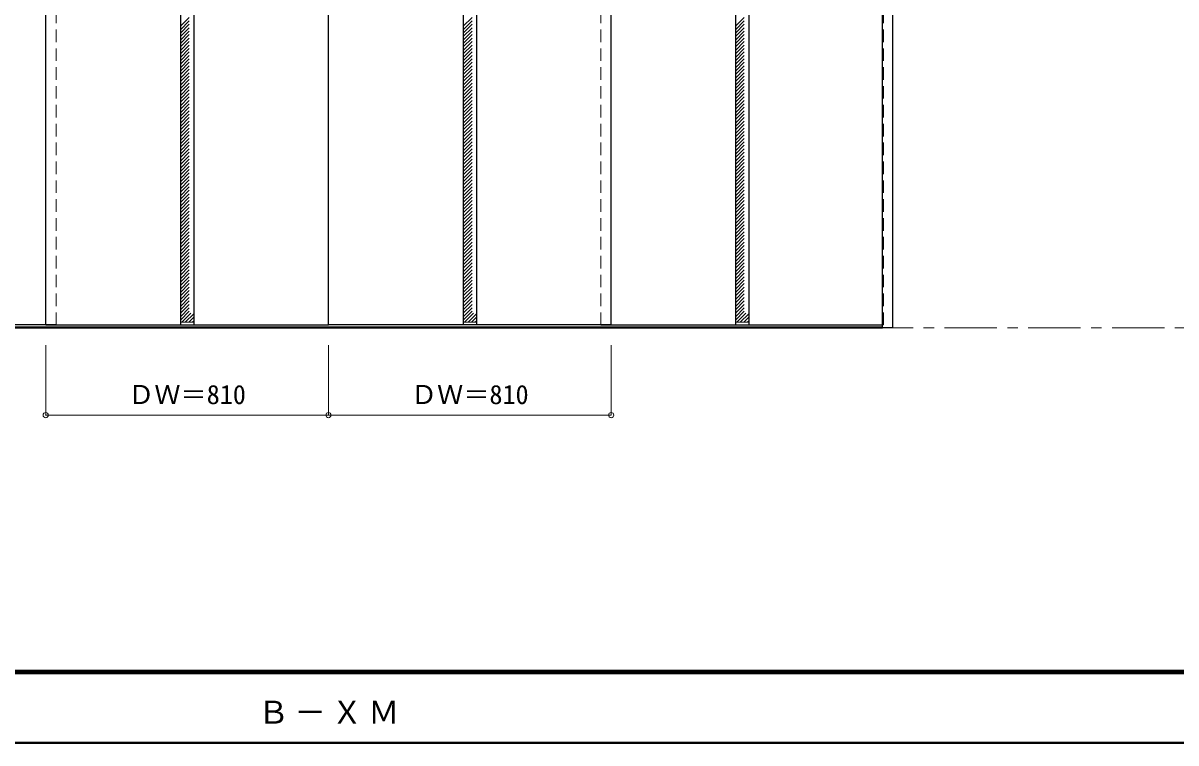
# Model space of a CAD drawing. Units: millimetres, scale not verified. Extents: x -6000 to 5700, y -4307 to 4260.
# Drawn here: x -3570 to -267, y -16 to 2045 of the extents above; entities that cross this region are included whole.
import ezdxf
from ezdxf.enums import TextEntityAlignment as Align

# ---------------------------------------------------------------- set-up
doc = ezdxf.new("R2010")
doc.units = ezdxf.units.MM
doc.header["$LTSCALE"] = 30
doc.header["$PDMODE"] = 32
doc.header["$PDSIZE"] = 15
doc.linetypes.add('CHAIN1', pattern=[8, 5, -1, 1, -1])
doc.linetypes.add('DASHED1', pattern=[1.8, 1.2, -0.6])
for name, color, linetype, lineweight in [('0-1_通り芯', 7, 'CHAIN1', 18), ('0-2_扉', 3, 'Continuous', 25), ('0-4_枠', 3, 'Continuous', 25), ('0-A_文字', 7, 'Continuous', 18), ('0-B_寸法', 7, 'Continuous', 9), ('0-C_ハッチ', 4, 'DASHED1', 9), ('F-1_枠', 6, 'Continuous', 40)]:
    doc.layers.add(name, color=color, linetype=linetype, lineweight=lineweight)
doc.styles.add('ＭＳ ゴシック', font='')
doc.styles.get('ＭＳ ゴシック').set_extended_font_data('MS Gothic')

msp = doc.modelspace()

# ---------------------------------------------------------------- linework, layer by layer
at = {"layer": '0-1_通り芯'}
msp.add_line((-5490, 1173), (5690, 1173), dxfattribs=at)
at = {"layer": '0-2_扉'}
for p, q in [((-3505, 1181), (-3505, 3529)), ((-3119, 3529), (-3119, 1181)), ((-3081, 3529), (-3081, 1181)), ((-2695, 1181), (-2695, 3529)), ((-2309, 3529), (-2309, 1181)), ((-2271, 3529), (-2271, 1181)), ((-1885, 1181), (-1885, 3529)), ((-1529, 3529), (-1529, 1181)), ((-1491, 3529), (-1491, 1181)), ((-3475, 1181), (-4282, 1181)), ((-3505, 1181), (-2695, 1181)), ((-3505, 1173), (-3475, 1173)), ((-1885, 1181), (-2695, 1181)), ((-1915, 1181), (-1108, 1181)), ((-1915, 1173), (-1885, 1173))]:
    msp.add_line(p, q, dxfattribs=at)
at = {"layer": '0-2_扉', "color": 4, "linetype": 'DASHED1', "lineweight": 9}
for q in [(-1105, 3529), (-1108, 1181)]:
    msp.add_line((-1105, 1181), q, dxfattribs=at)
at = {"layer": '0-2_扉', "color": 7, "lineweight": 18}
for p, q in [((-3119, 1189), (-3081, 1189)), ((-2309, 1189), (-2271, 1189)), ((-1529, 1189), (-1491, 1189))]:
    msp.add_line(p, q, dxfattribs=at)
at = {"layer": '0-4_枠'}
for p, q in [((-1108, 1173), (-1108, 3573)), ((-1078, 1173), (-1078, 3573)), ((-4282, 1176), (-1108, 1176)), ((-4282, 1173), (-1108, 1173)), ((-1078, 1173), (-1108, 1173))]:
    msp.add_line(p, q, dxfattribs=at)
at = {"layer": '0-B_寸法', "color": 4}
for p, q in [((-3505, 923), (-3505, 1123)), ((-2695, 923), (-2695, 1123)), ((-1885, 923), (-1885, 1123)), ((-3505, 923), (-1885, 923))]:
    msp.add_line(p, q, dxfattribs=at)
at = {"layer": '0-B_寸法'}
for p in [(-3505, 923), (-2695, 923), (-1885, 923)]:
    msp.add_point(p, dxfattribs=at)
at = {"layer": '0-C_ハッチ'}
for p, q in [((-3475, 1181), (-3475, 3529)), ((-1915, 1181), (-1915, 3529)), ((-3119, 2036.27), (-3081, 2074.27)), ((-3119, 2026.38), (-3081, 2064.38)), ((-3119, 2016.48), (-3081, 2054.48)), ((-2309, 2036.27), (-2271, 2074.27)), ((-2309, 2026.38), (-2271, 2064.38)), ((-2309, 2016.48), (-2271, 2054.48)), ((-1529, 2036.27), (-1491, 2074.27)), ((-1529, 2026.38), (-1491, 2064.38)), ((-1529, 2016.48), (-1491, 2054.48)), ((-3119, 2006.58), (-3081, 2044.58)), ((-3119, 1996.68), (-3081, 2034.68)), ((-3119, 1986.78), (-3081, 2024.78)), ((-3119, 1976.88), (-3081, 2014.88)), ((-2309, 2006.58), (-2271, 2044.58)), ((-2309, 1996.68), (-2271, 2034.68)), ((-2309, 1986.78), (-2271, 2024.78)), ((-2309, 1976.88), (-2271, 2014.88)), ((-1529, 2006.58), (-1491, 2044.58)), ((-1529, 1996.68), (-1491, 2034.68)), ((-1529, 1986.78), (-1491, 2024.78)), ((-1529, 1976.88), (-1491, 2014.88)), ((-3119, 1966.98), (-3081, 2004.98)), ((-3119, 1957.08), (-3081, 1995.08)), ((-3119, 1947.18), (-3081, 1985.18)), ((-2309, 1966.98), (-2271, 2004.98)), ((-2309, 1957.08), (-2271, 1995.08)), ((-2309, 1947.18), (-2271, 1985.18)), ((-1529, 1966.98), (-1491, 2004.98)), ((-1529, 1957.08), (-1491, 1995.08)), ((-1529, 1947.18), (-1491, 1985.18)), ((-3119, 1937.28), (-3081, 1975.28)), ((-3119, 1927.38), (-3081, 1965.38)), ((-3119, 1917.48), (-3081, 1955.48)), ((-2309, 1937.28), (-2271, 1975.28)), ((-2309, 1927.38), (-2271, 1965.38)), ((-2309, 1917.48), (-2271, 1955.48)), ((-1529, 1937.28), (-1491, 1975.28)), ((-1529, 1927.38), (-1491, 1965.38)), ((-1529, 1917.48), (-1491, 1955.48)), ((-3119, 1907.58), (-3081, 1945.58)), ((-3119, 1897.68), (-3081, 1935.68)), ((-3119, 1887.78), (-3081, 1925.78)), ((-3119, 1877.88), (-3081, 1915.88)), ((-2309, 1907.58), (-2271, 1945.58)), ((-2309, 1897.68), (-2271, 1935.68)), ((-2309, 1887.78), (-2271, 1925.78)), ((-2309, 1877.88), (-2271, 1915.88)), ((-1529, 1907.58), (-1491, 1945.58)), ((-1529, 1897.68), (-1491, 1935.68)), ((-1529, 1887.78), (-1491, 1925.78)), ((-1529, 1877.88), (-1491, 1915.88)), ((-3119, 1867.98), (-3081, 1905.98)), ((-3119, 1858.08), (-3081, 1896.08)), ((-3119, 1848.18), (-3081, 1886.18)), ((-2309, 1867.98), (-2271, 1905.98)), ((-2309, 1858.08), (-2271, 1896.08)), ((-2309, 1848.18), (-2271, 1886.18)), ((-1529, 1867.98), (-1491, 1905.98)), ((-1529, 1858.08), (-1491, 1896.08)), ((-1529, 1848.18), (-1491, 1886.18)), ((-3119, 1838.28), (-3081, 1876.28)), ((-3119, 1828.39), (-3081, 1866.39)), ((-3119, 1818.49), (-3081, 1856.49)), ((-2309, 1838.28), (-2271, 1876.28)), ((-2309, 1828.39), (-2271, 1866.39)), ((-2309, 1818.49), (-2271, 1856.49)), ((-1529, 1838.28), (-1491, 1876.28)), ((-1529, 1828.39), (-1491, 1866.39)), ((-1529, 1818.49), (-1491, 1856.49)), ((-3119, 1808.59), (-3081, 1846.59)), ((-3119, 1798.69), (-3081, 1836.69)), ((-3119, 1788.79), (-3081, 1826.79)), ((-3119, 1778.89), (-3081, 1816.89)), ((-2309, 1808.59), (-2271, 1846.59)), ((-2309, 1798.69), (-2271, 1836.69)), ((-2309, 1788.79), (-2271, 1826.79)), ((-2309, 1778.89), (-2271, 1816.89)), ((-1529, 1808.59), (-1491, 1846.59)), ((-1529, 1798.69), (-1491, 1836.69)), ((-1529, 1788.79), (-1491, 1826.79)), ((-1529, 1778.89), (-1491, 1816.89)), ((-3119, 1768.99), (-3081, 1806.99)), ((-3119, 1759.09), (-3081, 1797.09)), ((-3119, 1749.19), (-3081, 1787.19)), ((-2309, 1768.99), (-2271, 1806.99)), ((-2309, 1759.09), (-2271, 1797.09)), ((-2309, 1749.19), (-2271, 1787.19)), ((-1529, 1768.99), (-1491, 1806.99)), ((-1529, 1759.09), (-1491, 1797.09)), ((-1529, 1749.19), (-1491, 1787.19)), ((-3119, 1739.29), (-3081, 1777.29)), ((-3119, 1729.39), (-3081, 1767.39)), ((-3119, 1719.49), (-3081, 1757.49)), ((-2309, 1739.29), (-2271, 1777.29)), ((-2309, 1729.39), (-2271, 1767.39)), ((-2309, 1719.49), (-2271, 1757.49)), ((-1529, 1739.29), (-1491, 1777.29)), ((-1529, 1729.39), (-1491, 1767.39)), ((-1529, 1719.49), (-1491, 1757.49)), ((-3119, 1709.59), (-3081, 1747.59)), ((-3119, 1699.69), (-3081, 1737.69)), ((-3119, 1689.79), (-3081, 1727.79)), ((-3119, 1679.89), (-3081, 1717.89)), ((-2309, 1709.59), (-2271, 1747.59)), ((-2309, 1699.69), (-2271, 1737.69)), ((-2309, 1689.79), (-2271, 1727.79)), ((-2309, 1679.89), (-2271, 1717.89)), ((-1529, 1709.59), (-1491, 1747.59)), ((-1529, 1699.69), (-1491, 1737.69)), ((-1529, 1689.79), (-1491, 1727.79)), ((-1529, 1679.89), (-1491, 1717.89)), ((-3119, 1669.99), (-3081, 1707.99)), ((-3119, 1660.09), (-3081, 1698.09)), ((-3119, 1650.19), (-3081, 1688.19)), ((-2309, 1669.99), (-2271, 1707.99)), ((-2309, 1660.09), (-2271, 1698.09)), ((-2309, 1650.19), (-2271, 1688.19)), ((-1529, 1669.99), (-1491, 1707.99)), ((-1529, 1660.09), (-1491, 1698.09)), ((-1529, 1650.19), (-1491, 1688.19)), ((-3119, 1640.29), (-3081, 1678.29)), ((-3119, 1630.4), (-3081, 1668.4)), ((-3119, 1620.5), (-3081, 1658.5)), ((-2309, 1640.29), (-2271, 1678.29)), ((-2309, 1630.4), (-2271, 1668.4)), ((-2309, 1620.5), (-2271, 1658.5)), ((-1529, 1640.29), (-1491, 1678.29)), ((-1529, 1630.4), (-1491, 1668.4)), ((-1529, 1620.5), (-1491, 1658.5)), ((-3119, 1610.6), (-3081, 1648.6)), ((-3119, 1600.7), (-3081, 1638.7)), ((-3119, 1590.8), (-3081, 1628.8)), ((-3119, 1580.9), (-3081, 1618.9)), ((-2309, 1610.6), (-2271, 1648.6)), ((-2309, 1600.7), (-2271, 1638.7)), ((-2309, 1590.8), (-2271, 1628.8)), ((-2309, 1580.9), (-2271, 1618.9)), ((-1529, 1610.6), (-1491, 1648.6)), ((-1529, 1600.7), (-1491, 1638.7)), ((-1529, 1590.8), (-1491, 1628.8)), ((-1529, 1580.9), (-1491, 1618.9)), ((-3119, 1571), (-3081, 1609)), ((-3119, 1561.1), (-3081, 1599.1)), ((-3119, 1551.2), (-3081, 1589.2)), ((-2309, 1571), (-2271, 1609)), ((-2309, 1561.1), (-2271, 1599.1)), ((-2309, 1551.2), (-2271, 1589.2)), ((-1529, 1571), (-1491, 1609)), ((-1529, 1561.1), (-1491, 1599.1)), ((-1529, 1551.2), (-1491, 1589.2)), ((-3119, 1541.3), (-3081, 1579.3)), ((-3119, 1531.4), (-3081, 1569.4)), ((-3119, 1521.5), (-3081, 1559.5)), ((-2309, 1541.3), (-2271, 1579.3)), ((-2309, 1531.4), (-2271, 1569.4)), ((-2309, 1521.5), (-2271, 1559.5)), ((-1529, 1541.3), (-1491, 1579.3)), ((-1529, 1531.4), (-1491, 1569.4)), ((-1529, 1521.5), (-1491, 1559.5)), ((-3119, 1511.6), (-3081, 1549.6)), ((-3119, 1501.7), (-3081, 1539.7)), ((-3119, 1491.8), (-3081, 1529.8)), ((-3119, 1481.9), (-3081, 1519.9)), ((-2309, 1511.6), (-2271, 1549.6)), ((-2309, 1501.7), (-2271, 1539.7)), ((-2309, 1491.8), (-2271, 1529.8)), ((-2309, 1481.9), (-2271, 1519.9)), ((-1529, 1511.6), (-1491, 1549.6)), ((-1529, 1501.7), (-1491, 1539.7)), ((-1529, 1491.8), (-1491, 1529.8)), ((-1529, 1481.9), (-1491, 1519.9)), ((-3119, 1472), (-3081, 1510)), ((-3119, 1462.1), (-3081, 1500.1)), ((-3119, 1452.2), (-3081, 1490.2)), ((-2309, 1472), (-2271, 1510)), ((-2309, 1462.1), (-2271, 1500.1)), ((-2309, 1452.2), (-2271, 1490.2)), ((-1529, 1472), (-1491, 1510)), ((-1529, 1462.1), (-1491, 1500.1)), ((-1529, 1452.2), (-1491, 1490.2)), ((-3119, 1442.31), (-3081, 1480.31)), ((-3119, 1432.41), (-3081, 1470.41)), ((-3119, 1422.51), (-3081, 1460.51)), ((-2309, 1442.31), (-2271, 1480.31)), ((-2309, 1432.41), (-2271, 1470.41)), ((-2309, 1422.51), (-2271, 1460.51)), ((-1529, 1442.31), (-1491, 1480.31)), ((-1529, 1432.41), (-1491, 1470.41)), ((-1529, 1422.51), (-1491, 1460.51)), ((-3119, 1412.61), (-3081, 1450.61)), ((-3119, 1402.71), (-3081, 1440.71)), ((-3119, 1392.81), (-3081, 1430.81)), ((-3119, 1382.91), (-3081, 1420.91)), ((-2309, 1412.61), (-2271, 1450.61)), ((-2309, 1402.71), (-2271, 1440.71)), ((-2309, 1392.81), (-2271, 1430.81)), ((-2309, 1382.91), (-2271, 1420.91)), ((-1529, 1412.61), (-1491, 1450.61)), ((-1529, 1402.71), (-1491, 1440.71)), ((-1529, 1392.81), (-1491, 1430.81)), ((-1529, 1382.91), (-1491, 1420.91)), ((-3119, 1373.01), (-3081, 1411.01)), ((-3119, 1363.11), (-3081, 1401.11)), ((-3119, 1353.21), (-3081, 1391.21)), ((-2309, 1373.01), (-2271, 1411.01)), ((-2309, 1363.11), (-2271, 1401.11)), ((-2309, 1353.21), (-2271, 1391.21)), ((-1529, 1373.01), (-1491, 1411.01)), ((-1529, 1363.11), (-1491, 1401.11)), ((-1529, 1353.21), (-1491, 1391.21)), ((-3119, 1343.31), (-3081, 1381.31)), ((-3119, 1333.41), (-3081, 1371.41)), ((-3119, 1323.51), (-3081, 1361.51)), ((-2309, 1343.31), (-2271, 1381.31)), ((-2309, 1333.41), (-2271, 1371.41)), ((-2309, 1323.51), (-2271, 1361.51)), ((-1529, 1343.31), (-1491, 1381.31)), ((-1529, 1333.41), (-1491, 1371.41)), ((-1529, 1323.51), (-1491, 1361.51)), ((-3119, 1313.61), (-3081, 1351.61)), ((-3119, 1303.71), (-3081, 1341.71)), ((-3119, 1293.81), (-3081, 1331.81)), ((-3119, 1283.91), (-3081, 1321.91)), ((-2309, 1313.61), (-2271, 1351.61)), ((-2309, 1303.71), (-2271, 1341.71)), ((-2309, 1293.81), (-2271, 1331.81)), ((-2309, 1283.91), (-2271, 1321.91)), ((-1529, 1313.61), (-1491, 1351.61)), ((-1529, 1303.71), (-1491, 1341.71)), ((-1529, 1293.81), (-1491, 1331.81)), ((-1529, 1283.91), (-1491, 1321.91)), ((-3119, 1274.01), (-3081, 1312.01)), ((-3119, 1264.11), (-3081, 1302.11)), ((-3119, 1254.21), (-3081, 1292.21)), ((-2309, 1274.01), (-2271, 1312.01)), ((-2309, 1264.11), (-2271, 1302.11)), ((-2309, 1254.21), (-2271, 1292.21)), ((-1529, 1274.01), (-1491, 1312.01)), ((-1529, 1264.11), (-1491, 1302.11)), ((-1529, 1254.21), (-1491, 1292.21)), ((-3119, 1244.32), (-3081, 1282.32)), ((-3119, 1234.42), (-3081, 1272.42)), ((-3119, 1224.52), (-3081, 1262.52)), ((-2309, 1244.32), (-2271, 1282.32)), ((-2309, 1234.42), (-2271, 1272.42)), ((-2309, 1224.52), (-2271, 1262.52)), ((-1529, 1244.32), (-1491, 1282.32)), ((-1529, 1234.42), (-1491, 1272.42)), ((-1529, 1224.52), (-1491, 1262.52)), ((-3119, 1214.62), (-3081, 1252.62)), ((-3119, 1204.72), (-3081, 1242.72)), ((-3119, 1194.82), (-3081, 1232.82)), ((-3114.92, 1189), (-3081, 1222.92)), ((-2309, 1214.62), (-2271, 1252.62)), ((-2309, 1204.72), (-2271, 1242.72)), ((-2309, 1194.82), (-2271, 1232.82)), ((-2304.92, 1189), (-2271, 1222.92)), ((-1529, 1214.62), (-1491, 1252.62)), ((-1529, 1204.72), (-1491, 1242.72)), ((-1529, 1194.82), (-1491, 1232.82)), ((-1524.92, 1189), (-1491, 1222.92)), ((-3105.02, 1189), (-3081, 1213.02)), ((-3095.12, 1189), (-3081, 1203.12)), ((-3085.22, 1189), (-3081, 1193.22)), ((-2295.02, 1189), (-2271, 1213.02)), ((-2285.12, 1189), (-2271, 1203.12)), ((-2275.22, 1189), (-2271, 1193.22)), ((-1515.02, 1189), (-1491, 1213.02)), ((-1505.12, 1189), (-1491, 1203.12)), ((-1495.22, 1189), (-1491, 1193.22))]:
    msp.add_line(p, q, dxfattribs=at)
at = {"layer": 'F-1_枠'}
for p, q in [((-6000, 190.5), (5700, 190.5)), ((-6000, 187.5), (5700, 187.5)), ((-6000, 184.5), (5700, 184.5)), ((-6000, -15.5), (5700, -15.5))]:
    msp.add_line(p, q, dxfattribs=at)

# ---------------------------------------------------------------- texts
at = {"layer": '0-A_文字', "insert": (-2897.5, 39.5), "char_height": 65.98, "attachment_point": 7, "style": 'ＭＳ ゴシック'}
msp.add_mtext('\\T1.17;Ｂ－ＸＭ', dxfattribs=at)
at = {"layer": '0-B_寸法', "style": 'ＭＳ ゴシック'}
for p in [(-3268.75, 938), (-2458.75, 938)]:
    msp.add_text('ＤＷ＝810', height=54.99, dxfattribs=at).set_placement(p, align=Align.BOTTOM_LEFT)

doc.saveas('drawing.dxf')
